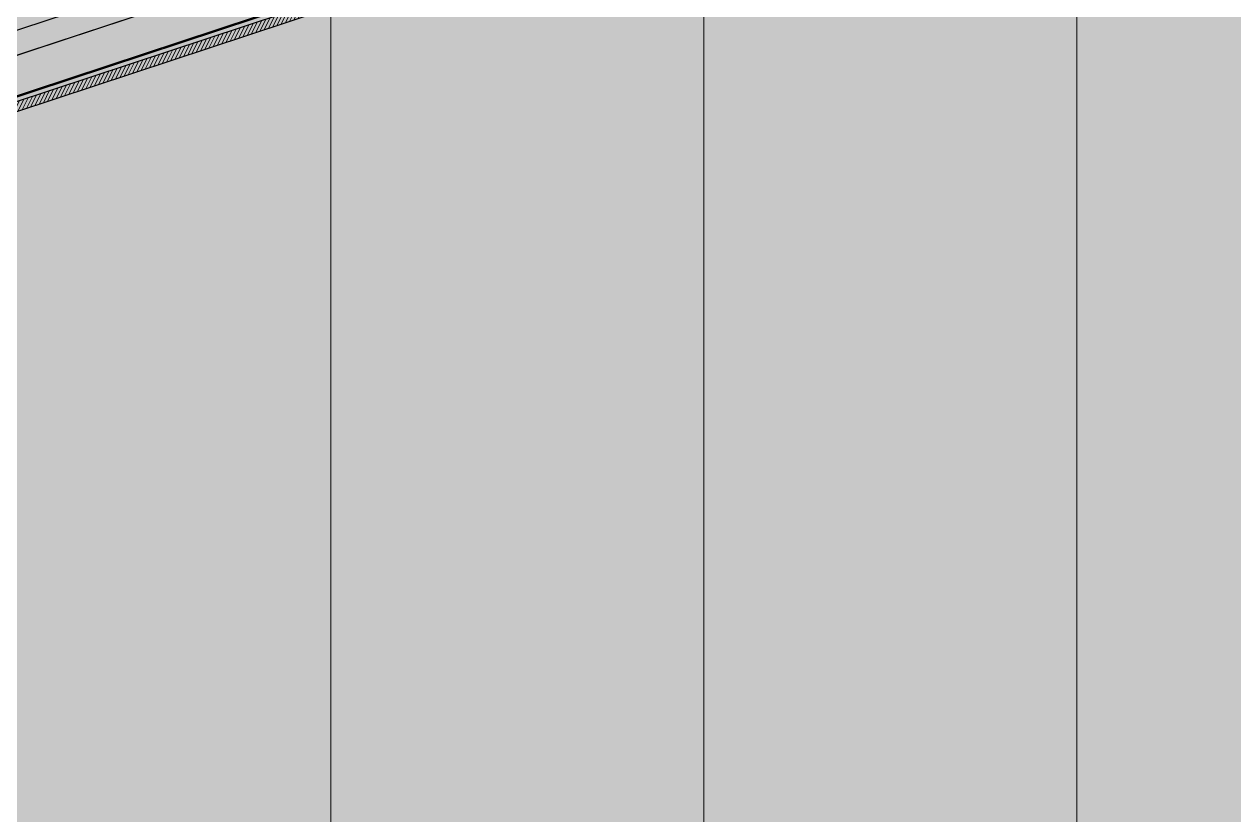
# Model space of a CAD drawing. Header units: metres. Extents: x 678805 to 1359287, y 2747329 to 5497370.
# Drawn here: x 679900.246 to 679900.853, y 2748646.424 to 2748646.82 of the extents above; entities that cross this region are included whole.
import ezdxf

# ---------------------------------------------------------------- set-up
doc = ezdxf.new("R2010")
doc.units = ezdxf.units.M
doc.linetypes.add('XREF_MON_SFT_TREES$0$HIDDEN', pattern=[0.375, 0.25, -0.125])
for name, color, linetype in [('00_XREF_MON_HSC_PAVEMENT', 7, 'Continuous'), ('00_XREF_TWQ_BUILDINGS', 7, 'Continuous'), ('00_XREF_TWQ_SFT_TREES', 7, 'Continuous'), ('XREF_MON_BUILDINGS$0$00-Modulos DEFINIDOS', 7, 'Continuous'), ('XREF_MON_BUILDINGS$0$00-Modulos ROOFS', 2, 'Continuous'), ('XREF_MON_BUILDINGS$0$02-L-01_Struture aux', 4, 'Continuous'), ('XREF_MON_BUILDINGS$0$02-L-panel', 5, 'Continuous'), ('XREF_MON_SFT_TREES$0$SL_TREE_CANOPY', 251, 'XREF_MON_SFT_TREES$0$HIDDEN')]:
    doc.layers.add(name, color=color, linetype=linetype)
doc.layers.add('XREF_MON_BUILDINGS$0$0-WIPEOUTS', color=7, linetype='Continuous', true_color=0xffffff)
doc.layers.add('XREF_MON_SFT_TREES$0$SL_TREE_ACACIA_GERRARDII', color=7, linetype='Continuous', true_color=0x4c4c00)
doc.layers.add('XREF_MON_BUILDINGS$0$02-H-254', color=254, linetype='Continuous', lineweight=0)
for name, color, linetype, lineweight, true_color in [('XREF_MON_BUILDINGS$0$02-KH-01 Water_Toilets', 7, 'Continuous', 30, 0x3877ff), ('XREF_MON_HSC_PAVEMENT$0$03-TR-Pavement_01_Compacted Ground', 7, 'Continuous', 5, 0x5a4f30), ('XREF_MON_HSC_PAVEMENT$0$03-TR-Pavement_06_Concrete Slab in situ', 7, 'Continuous', 9, 0xf7f7f7)]:
    doc.layers.add(name, color=color, linetype=linetype, lineweight=lineweight, true_color=true_color)
doc.layers.get('XREF_MON_BUILDINGS$0$02-KH-01 Water_Toilets').off()
doc.layers.get('XREF_MON_SFT_TREES$0$SL_TREE_ACACIA_GERRARDII').off()

# ---------------------------------------------------------------- blocks, each defined once
blk = doc.blocks.new('XREF_MON_BUILDINGS$0$modulo kiosco')
at = {"layer": 'XREF_MON_BUILDINGS$0$0-WIPEOUTS', "true_color": 0xfcfcfc}
h = blk.add_hatch(color=7, dxfattribs=at)
h.dxf.hatch_style = 1
h.paths.add_polyline_path([(119.6986085139215, -61.62058441969566), (119.6986085125245, -56.82058442011476), (124.4986085132696, -56.82058442058042), (124.4986085123383, -61.62058442132547)])
at = {"layer": 'XREF_MON_BUILDINGS$0$00-Modulos ROOFS', "lineweight": 0}
blk.add_lwpolyline([(119.6986085139215, -61.62058441969566), (119.6986085125245, -56.82058442011476), (124.4986085132696, -56.82058442058042), (124.4986085123383, -61.62058442132547)], close=True, dxfattribs=at)
at = {"layer": 'XREF_MON_BUILDINGS$0$00-Modulos ROOFS'}
blk.add_lwpolyline([(124.4986085137352, -57.12058442062698), (124.4986085132696, -56.82058442058042), (124.1986085125245, -56.82058442151174), (119.9986085128039, -56.82058442034759), (119.6986085125245, -56.82058442011476), (119.6986085125245, -57.12058442085981), (119.6986085134558, -61.32058442058042), (119.6986085139215, -61.62058441969566), (119.9986085128039, -61.62058442062698), (124.1986085125245, -61.62058442109264), (124.4986085123383, -61.62058442132547), (124.4986085128039, -61.32058442081325)], close=True, dxfattribs=at)
blk = doc.blocks.new('XREF_MON_BUILDINGS$0$A$C61F93961')
at = {"layer": 'XREF_MON_BUILDINGS$0$02-H-254', "ltscale": 125}
h = blk.add_hatch(dxfattribs=at)
h.set_pattern_fill('ANSI31', color=256, scale=0.0005, angle=270, style=0)
h.set_pattern_definition([(315, (-170.2069314774236, 252.1965494611738), (0.001122532015133644, 0.001122532015133644), [])])
h.paths.add_polyline_path([(-8.919957132036416e-05, -3.617699254851946), (-8.919957132391687e-05, -4.21256871830768), (0.004842988594727871, -4.21256871830768), (0.004841260456764473, -3.617699254851946)])
at = {"layer": 'XREF_MON_BUILDINGS$0$02-L-01_Struture aux'}
for p, q in [((0.02665308612428063, -4.782712843939979), (0.02665308610991701, -0.03664791403839374)), ((0.02674228569560455, -0.03664791403846301), (0.02674228569563297, -4.78271284393991))]:
    blk.add_line(p, q, dxfattribs=at)
for points in [[(0.006847582217194059, -4.782712843955347), (0.006847578511610664, -0.1415649039716698)], [(0.007617730381412002, -0.1415649039716698), (0.007617734086995398, -4.78271284395475)]]:
    blk.add_lwpolyline(points, dxfattribs=at)
at = {"layer": 'XREF_MON_BUILDINGS$0$02-L-panel'}
blk.add_lwpolyline([(0.004841640002950953, -4.21256871830768), (-8.919957132391687e-05, -4.21256871830768), (-8.919957132036416e-05, -3.617699254851946), (0.00483628612543896, -3.617699254851946), (0.004841640002950953, -4.21256871830768)], dxfattribs=at)
blk = doc.blocks.new('XREF_MON_BUILDINGS')
at = {"layer": 'XREF_MON_BUILDINGS$0$02-KH-01 Water_Toilets', "linetype": 'Continuous', "rotation": 108.2706825756396}
blk.add_blockref('XREF_MON_BUILDINGS$0$modulo kiosco', (679879.9942654095, 2748514.078854871), dxfattribs=at)
at = {"layer": 'XREF_MON_BUILDINGS$0$00-Modulos DEFINIDOS', "rotation": 108.2706826400016}
blk.add_blockref('XREF_MON_BUILDINGS$0$A$C61F93961', (679896.4361926252, 2748645.51994199), dxfattribs=at)
blk = doc.blocks.new('XREF_MON_SFT_TREES$0$Acacia_gerrardii')
at = {"layer": 'XREF_MON_SFT_TREES$0$SL_TREE_CANOPY'}
blk.add_ellipse((-0.07890667230822146, 0.1374323763884604), major_axis=(-2.334159139066159, 2.54631103014604), ratio=0.7600819417513992, dxfattribs=at)
blk = doc.blocks.new('XREF_MON_SFT_TREES')
at = {"layer": 'XREF_MON_SFT_TREES$0$SL_TREE_ACACIA_GERRARDII', "rotation": 25.44812939262281}
blk.add_blockref('XREF_MON_SFT_TREES$0$Acacia_gerrardii', (679902.2150618408, 2748647.487314998), dxfattribs=at)
blk = doc.blocks.new('XREF_MON_HSC_PAVEMENT')
at = {"layer": 'XREF_MON_HSC_PAVEMENT$0$03-TR-Pavement_01_Compacted Ground', "linetype": 'Continuous'}
h = blk.add_hatch(dxfattribs=at)
h.set_pattern_fill('ANSI31', color=256, scale=0.059, angle=45)
h.set_pattern_definition([(90, (652974.1167151183, 2717198.732228751), (-0.187325, 0), [])])
h.paths.add_polyline_path([(679901.3286003172, 2748646.073674789), (679896.4362206, 2748645.519857257), (679891.9899451599, 2748654.202373384), (679897.9907274209, 2748656.183535898)], flags=17)
at = {"layer": 'XREF_MON_HSC_PAVEMENT$0$03-TR-Pavement_06_Concrete Slab in situ', "linetype": 'Continuous'}
h = blk.add_hatch(color=256, dxfattribs=at)
h.dxf.hatch_style = 1
h.paths.add_polyline_path([(679897.9907274209, 2748656.183535898), (679891.9899451599, 2748654.202373384), (679895.5772904027, 2748643.336934777), (679901.3286003172, 2748646.073674789)])

msp = doc.modelspace()

# ---------------------------------------------------------------- block references
at = {"layer": '00_XREF_MON_HSC_PAVEMENT'}
msp.add_blockref('XREF_MON_HSC_PAVEMENT', (0, 0), dxfattribs=at)

# ---------------------------------------------------------------- next in the draw order: block references
at = {"layer": '00_XREF_TWQ_BUILDINGS'}
msp.add_blockref('XREF_MON_BUILDINGS', (0, 0), dxfattribs=at)

# ---------------------------------------------------------------- next in the draw order: block references
msp.add_blockref('XREF_MON_BUILDINGS', (0, 0))

# ---------------------------------------------------------------- next in the draw order: block references
at = {"layer": '00_XREF_TWQ_SFT_TREES'}
msp.add_blockref('XREF_MON_SFT_TREES', (0, 0), dxfattribs=at)

doc.saveas('drawing.dxf')
